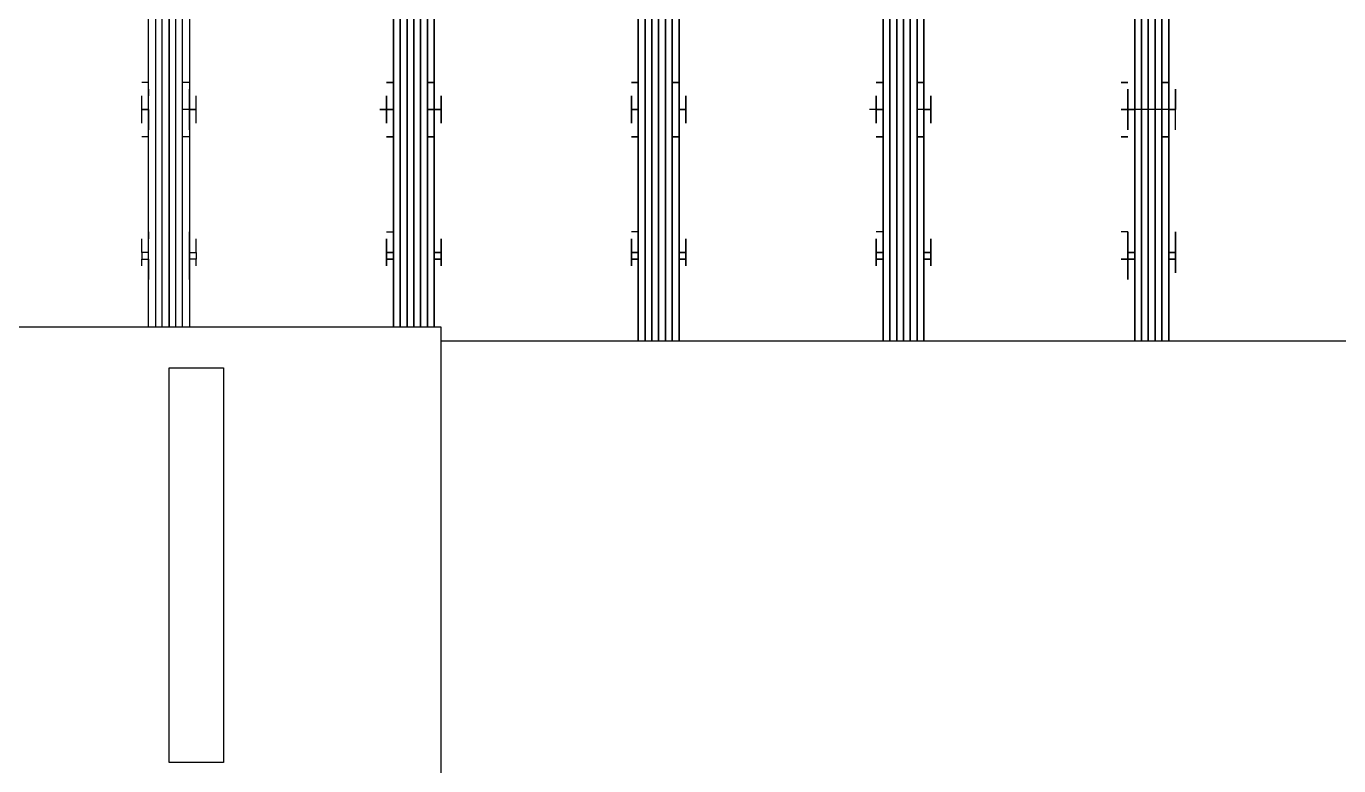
# Model space of a CAD drawing. Header units: metres. Extents: x 532315 to 532639, y 2674519 to 2674914.
# Drawn here: x 532484.8943 to 532485.1612, y 2674743.9127 to 2674744.0631 of the extents above; entities that cross this region are included whole.
import ezdxf

# ---------------------------------------------------------------- set-up
doc = ezdxf.new("R2010")
doc.units = ezdxf.units.M
doc.header["$MEASUREMENT"] = 0
doc.linetypes.add('PDF_IMPORT', pattern=[1, 0.8, -0.2])
doc.layers.add('IDT', color=7, linetype='Continuous')

# ---------------------------------------------------------------- blocks, each defined once
blk = doc.blocks.new('IDT')
at = {"layer": 'IDT', "color": 0, "lineweight": 25}
for p, q in [((14.34065, 15.25789), (14.34065, 15.16107)), ((14.38491, 15.16937), (14.38491, 15.2496)), ((14.38491, 15.2496), (14.39597, 15.2496)), ((14.39597, 15.2496), (14.39597, 15.16937)), ((14.39597, 15.16937), (14.38491, 15.16937)), ((14.34065, 15.16384), (13.87591, 15.16384)), ((14.19265, 14.96743), (14.19265, 15.16384)), ((14.19265, 15.16384), (14.19265, 14.96743)), ((14.19403, 15.16384), (14.19403, 14.96743)), ((14.19403, 14.96743), (14.19403, 15.16384)), ((14.19542, 14.96605), (14.19542, 15.16384)), ((14.19542, 15.16384), (14.19542, 14.96605)), ((14.19542, 14.96605), (14.19542, 15.16384)), ((14.19542, 15.16384), (14.19542, 14.96605)), ((14.1968, 14.96605), (14.1968, 15.16384)), ((14.1968, 15.16384), (14.1968, 14.96605)), ((14.19818, 14.96605), (14.19818, 15.16384)), ((14.19818, 15.16384), (14.19818, 14.96605)), ((14.19957, 14.96743), (14.19957, 15.16384)), ((14.19957, 15.16384), (14.19957, 14.96743)), ((14.19957, 15.16384), (14.19957, 14.96743)), ((14.19957, 14.96743), (14.19957, 15.16384)), ((14.24244, 14.96743), (14.24244, 15.16384)), ((14.24244, 15.16384), (14.24244, 14.96743)), ((14.24383, 15.16384), (14.24383, 14.96743)), ((14.24383, 14.96743), (14.24383, 15.16384)), ((14.24521, 14.96605), (14.24521, 15.16384)), ((14.24521, 15.16384), (14.24521, 14.96605)), ((14.24659, 15.16384), (14.24659, 14.96605)), ((14.24659, 14.96605), (14.24659, 15.16384)), ((14.24659, 15.16384), (14.24659, 14.96605)), ((14.24659, 14.96605), (14.24659, 15.16384)), ((14.24798, 14.96605), (14.24798, 15.16384)), ((14.24798, 15.16384), (14.24798, 14.96605)), ((14.24936, 15.16384), (14.24936, 14.96743)), ((14.24936, 14.96743), (14.24936, 15.16384)), ((14.25074, 14.96743), (14.25074, 15.16384)), ((14.25074, 15.16384), (14.25074, 14.96743)), ((14.29224, 14.96743), (14.29224, 15.16384)), ((14.29224, 15.16384), (14.29224, 14.96743)), ((14.29362, 15.16384), (14.29362, 14.96743)), ((14.29362, 14.96743), (14.29362, 15.16384)), ((14.295, 14.96605), (14.295, 15.16384)), ((14.295, 15.16384), (14.295, 14.96605)), ((14.29639, 15.16384), (14.29639, 14.96605)), ((14.29639, 14.96605), (14.29639, 15.16384)), ((14.29639, 15.16384), (14.29639, 14.96605)), ((14.29639, 14.96605), (14.29639, 15.16384)), ((14.29777, 15.16384), (14.29777, 14.96605)), ((14.29777, 14.96605), (14.29777, 15.16384)), ((14.29915, 14.96743), (14.29915, 15.16384)), ((14.29915, 15.16384), (14.29915, 14.96743)), ((14.30054, 14.96743), (14.30054, 15.16384)), ((14.30054, 15.16384), (14.30054, 14.96743)), ((14.34065, 15.16107), (14.44023, 15.16107)), ((14.34203, 14.96743), (14.34203, 15.16107)), ((14.34203, 15.16107), (14.34203, 14.96743)), ((14.34341, 15.16107), (14.34341, 14.96743)), ((14.34341, 14.96743), (14.34341, 15.16107)), ((14.3448, 14.96605), (14.3448, 15.16107)), ((14.3448, 15.16107), (14.3448, 14.96605)), ((14.34618, 15.16107), (14.34618, 14.96605)), ((14.34618, 14.96605), (14.34618, 15.16107)), ((14.34618, 15.16107), (14.34618, 14.96605)), ((14.34618, 14.96605), (14.34618, 15.16107)), ((14.34756, 15.16107), (14.34756, 14.96605)), ((14.34756, 14.96605), (14.34756, 15.16107)), ((14.34895, 15.16107), (14.34895, 14.96743)), ((14.34895, 14.96743), (14.34895, 15.16107)), ((14.35033, 14.96743), (14.35033, 15.16107)), ((14.35033, 15.16107), (14.35033, 14.96743)), ((14.39182, 14.96743), (14.39182, 15.16107)), ((14.39321, 15.16107), (14.39321, 14.96743)), ((14.39459, 15.16107), (14.39459, 14.96605)), ((14.39597, 15.16107), (14.39597, 14.96605)), ((14.39597, 14.96605), (14.39597, 15.16107)), ((14.39736, 15.16107), (14.39736, 14.96605)), ((14.39874, 14.96743), (14.39874, 15.16107)), ((14.40012, 15.16107), (14.40012, 14.96743)), ((14.19127, 15.14863), (14.19127, 15.15001)), ((14.19127, 15.15001), (14.19127, 15.14863)), ((14.19265, 15.14724), (14.19265, 15.15139)), ((14.19265, 15.15139), (14.19265, 15.14724)), ((14.20095, 15.14724), (14.20095, 15.15139)), ((14.20095, 15.15139), (14.20095, 15.14724)), ((14.20095, 15.15001), (14.20095, 15.14863)), ((14.20095, 15.14863), (14.20095, 15.15001)), ((14.24244, 15.14724), (14.24244, 15.15139)), ((14.24244, 15.15139), (14.24244, 15.14724)), ((14.24244, 15.14863), (14.24244, 15.15001)), ((14.24244, 15.15001), (14.24244, 15.14863)), ((14.25074, 15.14724), (14.25074, 15.15139)), ((14.25074, 15.15139), (14.25074, 15.14724)), ((14.25074, 15.15001), (14.25074, 15.14863)), ((14.25074, 15.14863), (14.25074, 15.15001)), ((14.29224, 15.14724), (14.29224, 15.15139)), ((14.29224, 15.15139), (14.29224, 15.14724)), ((14.29224, 15.14863), (14.29224, 15.15001)), ((14.29224, 15.15001), (14.29224, 15.14863)), ((14.30054, 15.14724), (14.30054, 15.15139)), ((14.30054, 15.15139), (14.30054, 15.14724)), ((14.30054, 15.15001), (14.30054, 15.14863)), ((14.30054, 15.14863), (14.30054, 15.15001)), ((14.34203, 15.14724), (14.34203, 15.15139)), ((14.34203, 15.15139), (14.34203, 15.14171)), ((14.34203, 15.14863), (14.34203, 15.15001)), ((14.34203, 15.15001), (14.34203, 15.14863)), ((14.35033, 15.14724), (14.35033, 15.15139)), ((14.35033, 15.15139), (14.35033, 15.14724)), ((14.35033, 15.15001), (14.35033, 15.14863)), ((14.35033, 15.14863), (14.35033, 15.15001)), ((14.39182, 15.15139), (14.39182, 15.14724)), ((14.39182, 15.15001), (14.39182, 15.14863)), ((14.40012, 15.14724), (14.40012, 15.15139)), ((14.40012, 15.14863), (14.40012, 15.15001)), ((14.19127, 15.14724), (14.19127, 15.14863)), ((14.19127, 15.14863), (14.19127, 15.14724)), ((14.19265, 15.14724), (14.19127, 15.14724)), ((14.19127, 15.14724), (14.19265, 15.14724)), ((14.19127, 15.14586), (14.19127, 15.14724)), ((14.19127, 15.14724), (14.19127, 15.14586)), ((14.19265, 15.14586), (14.19265, 15.14724)), ((14.19265, 15.14724), (14.19265, 15.14586)), ((14.20095, 15.14724), (14.19957, 15.14724)), ((14.19957, 15.14724), (14.20095, 15.14724)), ((14.20095, 15.14863), (14.20095, 15.14724)), ((14.20095, 15.14724), (14.20095, 15.14863)), ((14.20095, 15.14586), (14.20095, 15.14724)), ((14.20095, 15.14724), (14.20233, 15.14724)), ((14.20233, 15.14724), (14.20095, 15.14724)), ((14.20095, 15.14724), (14.20095, 15.14586)), ((14.20095, 15.14586), (14.20095, 15.14724)), ((14.20095, 15.14724), (14.20095, 15.14586)), ((14.24106, 15.14724), (14.24106, 15.14863)), ((14.24106, 15.14863), (14.24106, 15.14724)), ((14.24106, 15.14586), (14.24106, 15.14724)), ((14.24106, 15.14724), (14.24106, 15.14586)), ((14.24244, 15.14724), (14.24106, 15.14724)), ((14.24106, 15.14724), (14.24244, 15.14724)), ((14.24244, 15.14586), (14.24244, 15.14724)), ((14.24244, 15.14724), (14.24244, 15.14586)), ((14.25212, 15.14724), (14.25074, 15.14724)), ((14.25074, 15.14724), (14.25212, 15.14724)), ((14.25212, 15.14724), (14.25074, 15.14724)), ((14.25074, 15.14724), (14.25074, 15.14171)), ((14.25074, 15.14586), (14.25074, 15.14724)), ((14.25074, 15.14724), (14.25212, 15.14724)), ((14.25212, 15.14724), (14.25212, 15.14863)), ((14.25212, 15.14863), (14.25212, 15.14724)), ((14.25212, 15.14586), (14.25212, 15.14724)), ((14.25212, 15.14724), (14.25212, 15.14586)), ((14.29085, 15.14724), (14.29085, 15.14863)), ((14.29085, 15.14863), (14.29085, 15.14724)), ((14.29085, 15.14586), (14.29085, 15.14724)), ((14.29085, 15.14724), (14.29085, 15.14586)), ((14.29224, 15.14724), (14.29085, 15.14724)), ((14.29085, 15.14724), (14.29224, 15.14724)), ((14.29224, 15.14586), (14.29224, 15.14724)), ((14.29224, 15.14724), (14.29224, 15.14586)), ((14.30192, 15.14724), (14.30054, 15.14724)), ((14.30054, 15.14724), (14.30192, 15.14724)), ((14.30192, 15.14724), (14.30054, 15.14724)), ((14.30054, 15.14724), (14.30054, 15.14586)), ((14.30054, 15.14586), (14.30054, 15.14724)), ((14.30054, 15.14724), (14.30192, 15.14724)), ((14.30192, 15.14724), (14.30192, 15.14863)), ((14.30192, 15.14863), (14.30192, 15.14724)), ((14.30192, 15.14586), (14.30192, 15.14724)), ((14.30192, 15.14724), (14.30192, 15.14586)), ((14.34065, 15.14724), (14.34065, 15.14863)), ((14.34065, 15.14863), (14.34065, 15.14724)), ((14.34065, 15.14586), (14.34065, 15.14724)), ((14.34065, 15.14724), (14.34065, 15.14586)), ((14.34203, 15.14724), (14.34065, 15.14724)), ((14.34065, 15.14724), (14.34203, 15.14724)), ((14.34203, 15.14586), (14.34203, 15.14724)), ((14.35171, 15.14724), (14.35033, 15.14724)), ((14.35033, 15.14724), (14.35171, 15.14724)), ((14.35171, 15.14724), (14.35033, 15.14724)), ((14.35033, 15.14724), (14.35033, 15.14171)), ((14.35033, 15.14586), (14.35033, 15.14724)), ((14.35033, 15.14724), (14.35171, 15.14724)), ((14.35171, 15.14724), (14.35171, 15.14863)), ((14.35171, 15.14863), (14.35171, 15.14724)), ((14.35171, 15.14586), (14.35171, 15.14724)), ((14.35171, 15.14724), (14.35171, 15.14586)), ((14.39044, 15.14863), (14.39044, 15.14724)), ((14.39044, 15.14724), (14.39182, 15.14724)), ((14.39044, 15.14586), (14.39044, 15.14724)), ((14.39182, 15.14724), (14.39182, 15.14586)), ((14.40151, 15.14724), (14.40012, 15.14724)), ((14.40151, 15.14724), (14.40012, 15.14724)), ((14.40012, 15.14724), (14.40012, 15.14171)), ((14.40151, 15.14863), (14.40151, 15.14724)), ((14.40151, 15.14586), (14.40151, 15.14724)), ((14.19265, 15.14586), (14.19127, 15.14586)), ((14.19127, 15.14586), (14.19265, 15.14586)), ((14.19127, 15.14309), (14.19127, 15.14586)), ((14.19127, 15.14586), (14.19127, 15.14309)), ((14.19265, 15.14171), (14.19265, 15.14586)), ((14.19265, 15.14586), (14.19265, 15.14171)), ((14.19957, 15.14586), (14.20095, 15.14586)), ((14.20095, 15.14586), (14.19957, 15.14586)), ((14.20095, 15.14586), (14.20095, 15.14171)), ((14.20095, 15.14309), (14.20095, 15.14586)), ((14.20095, 15.14586), (14.20095, 15.14171)), ((14.20095, 15.14309), (14.20095, 15.14586)), ((14.24244, 15.14586), (14.24106, 15.14586)), ((14.24106, 15.14586), (14.24106, 15.14309)), ((14.24106, 15.14309), (14.24106, 15.14586)), ((14.24106, 15.14586), (14.24244, 15.14586)), ((14.24244, 15.14171), (14.24244, 15.14586)), ((14.24244, 15.14586), (14.24244, 15.14171)), ((14.25074, 15.14586), (14.25212, 15.14586)), ((14.25074, 15.14171), (14.25074, 15.14586)), ((14.25212, 15.14586), (14.25074, 15.14586)), ((14.25212, 15.14586), (14.25212, 15.14309)), ((14.25212, 15.14309), (14.25212, 15.14586)), ((14.29085, 15.14309), (14.29085, 15.14586)), ((14.29085, 15.14586), (14.29085, 15.14309)), ((14.29224, 15.14586), (14.29085, 15.14586)), ((14.29085, 15.14586), (14.29224, 15.14586)), ((14.29224, 15.14171), (14.29224, 15.14586)), ((14.29224, 15.14586), (14.29224, 15.14171)), ((14.30054, 15.14586), (14.30192, 15.14586)), ((14.30192, 15.14586), (14.30054, 15.14586)), ((14.30054, 15.14586), (14.30054, 15.14171)), ((14.30054, 15.14171), (14.30054, 15.14586)), ((14.30192, 15.14586), (14.30192, 15.14309)), ((14.30192, 15.14309), (14.30192, 15.14586)), ((14.34065, 15.14309), (14.34065, 15.14586)), ((14.34065, 15.14586), (14.34065, 15.14309)), ((14.34203, 15.14586), (14.34065, 15.14586)), ((14.34065, 15.14586), (14.34203, 15.14586)), ((14.34203, 15.14171), (14.34203, 15.14586)), ((14.35033, 15.14171), (14.35033, 15.14586)), ((14.35033, 15.14586), (14.35171, 15.14586)), ((14.35171, 15.14586), (14.35033, 15.14586)), ((14.35171, 15.14586), (14.35171, 15.14309)), ((14.35171, 15.14309), (14.35171, 15.14586)), ((14.39044, 15.14586), (14.39044, 15.14309)), ((14.39182, 15.14586), (14.39044, 15.14586)), ((14.39182, 15.14586), (14.39182, 15.14171)), ((14.40012, 15.14586), (14.40151, 15.14586)), ((14.40151, 15.14586), (14.40151, 15.14309)), ((14.19127, 15.14171), (14.19127, 15.14309)), ((14.19127, 15.14309), (14.19127, 15.14171)), ((14.20095, 15.14171), (14.20095, 15.14309)), ((14.20095, 15.14171), (14.20095, 15.14309)), ((14.20095, 15.14171), (14.20233, 15.14171)), ((14.24244, 15.14171), (14.24244, 15.14309)), ((14.24244, 15.14309), (14.24244, 15.14171)), ((14.25074, 15.14171), (14.25074, 15.14309)), ((14.25074, 15.14309), (14.25074, 15.14171)), ((14.25074, 15.14171), (14.25212, 15.14171)), ((14.29224, 15.14171), (14.29224, 15.14309)), ((14.29224, 15.14309), (14.29224, 15.14171)), ((14.30054, 15.14171), (14.30054, 15.14309)), ((14.30054, 15.14309), (14.30054, 15.14171)), ((14.30054, 15.14171), (14.30192, 15.14171)), ((14.34203, 15.14171), (14.34203, 15.14309)), ((14.34203, 15.14309), (14.34203, 15.14171)), ((14.35033, 15.14171), (14.35033, 15.14309)), ((14.35033, 15.14309), (14.35033, 15.14171)), ((14.35171, 15.14171), (14.35033, 15.14171)), ((14.39182, 15.14171), (14.39182, 15.14309)), ((14.40012, 15.14171), (14.40012, 15.14309)), ((14.19127, 15.12096), (14.19127, 15.11958)), ((14.19403, 15.12235), (14.19265, 15.12235)), ((14.19265, 15.12235), (14.19403, 15.12235)), ((14.19265, 15.11681), (14.19265, 15.12096)), ((14.19265, 15.12096), (14.19265, 15.11681)), ((14.20233, 15.12235), (14.20095, 15.12235)), ((14.20095, 15.12235), (14.20233, 15.12235)), ((14.20095, 15.12096), (14.20095, 15.11681)), ((14.20095, 15.11681), (14.20095, 15.12096)), ((14.20095, 15.11958), (14.20095, 15.12096)), ((14.20095, 15.12096), (14.20095, 15.11958)), ((14.24383, 15.12235), (14.24244, 15.12235)), ((14.24244, 15.12235), (14.24383, 15.12235)), ((14.24244, 15.11681), (14.24244, 15.12096)), ((14.24244, 15.12096), (14.24244, 15.11958)), ((14.24244, 15.11958), (14.24244, 15.12096)), ((14.24244, 15.12096), (14.24244, 15.11681)), ((14.25212, 15.12235), (14.25074, 15.12235)), ((14.25074, 15.12235), (14.25212, 15.12235)), ((14.25074, 15.11681), (14.25074, 15.12096)), ((14.25074, 15.12096), (14.25074, 15.11958)), ((14.25074, 15.11958), (14.25074, 15.12096)), ((14.25074, 15.12096), (14.25074, 15.11681)), ((14.29362, 15.12235), (14.29224, 15.12235)), ((14.29224, 15.12235), (14.29362, 15.12235)), ((14.29224, 15.11958), (14.29224, 15.12096)), ((14.29224, 15.12096), (14.29224, 15.11681)), ((14.29224, 15.11681), (14.29224, 15.12096)), ((14.29224, 15.12096), (14.29224, 15.11958)), ((14.30192, 15.12235), (14.30054, 15.12235)), ((14.30054, 15.12235), (14.30192, 15.12235)), ((14.30054, 15.12096), (14.30054, 15.11681)), ((14.30054, 15.11681), (14.30054, 15.12096)), ((14.30054, 15.12096), (14.30054, 15.11958)), ((14.30054, 15.11958), (14.30054, 15.12096)), ((14.34341, 15.12235), (14.34203, 15.12235)), ((14.34203, 15.12235), (14.34341, 15.12235)), ((14.34203, 15.11681), (14.34203, 15.12096)), ((14.34203, 15.12096), (14.34203, 15.11958)), ((14.34203, 15.11958), (14.34203, 15.12096)), ((14.34203, 15.12096), (14.34203, 15.11266)), ((14.35171, 15.12235), (14.35033, 15.12235)), ((14.35033, 15.12235), (14.35171, 15.12235)), ((14.35033, 15.12096), (14.35033, 15.11681)), ((14.35033, 15.11681), (14.35033, 15.12096)), ((14.35033, 15.12096), (14.35033, 15.11958)), ((14.35033, 15.11958), (14.35033, 15.12096)), ((14.39182, 15.12235), (14.39321, 15.12235)), ((14.39182, 15.11958), (14.39182, 15.12096)), ((14.39182, 15.12096), (14.39182, 15.11681)), ((14.40012, 15.12235), (14.40151, 15.12235)), ((14.40012, 15.11681), (14.40012, 15.12096)), ((14.40012, 15.12096), (14.40012, 15.11958)), ((14.19127, 15.11958), (14.19127, 15.11681)), ((14.20095, 15.11681), (14.20095, 15.11958)), ((14.20095, 15.11958), (14.20095, 15.11681)), ((14.24106, 15.11681), (14.24106, 15.11958)), ((14.24106, 15.11958), (14.24106, 15.11681)), ((14.25212, 15.11681), (14.25212, 15.11958)), ((14.25212, 15.11958), (14.25212, 15.11681)), ((14.29085, 15.11681), (14.29085, 15.11958)), ((14.29085, 15.11958), (14.29085, 15.11681)), ((14.30192, 15.11681), (14.30192, 15.11958)), ((14.30192, 15.11958), (14.30192, 15.11681)), ((14.34065, 15.11681), (14.34065, 15.11958)), ((14.34065, 15.11958), (14.34065, 15.11681)), ((14.35171, 15.11681), (14.35171, 15.11958)), ((14.35171, 15.11958), (14.35171, 15.11681)), ((14.39044, 15.11958), (14.39044, 15.11681)), ((14.40151, 15.11958), (14.40151, 15.11681)), ((14.19127, 15.11681), (14.19265, 15.11681)), ((14.19127, 15.11405), (14.19127, 15.11681)), ((14.19127, 15.11681), (14.19265, 15.11681)), ((14.19265, 15.11681), (14.19127, 15.11681)), ((14.19127, 15.11681), (14.19127, 15.11405)), ((14.19265, 15.11681), (14.19265, 15.11266)), ((14.19265, 15.11266), (14.19265, 15.11681)), ((14.19265, 15.11681), (14.19403, 15.11681)), ((14.20095, 15.11681), (14.19957, 15.11681)), ((14.19957, 15.11681), (14.20095, 15.11681)), ((14.19957, 15.11681), (14.20095, 15.11681)), ((14.20095, 15.11681), (14.19957, 15.11681)), ((14.20095, 15.11405), (14.20095, 15.11681)), ((14.20095, 15.11681), (14.20095, 15.11266)), ((14.20095, 15.11266), (14.20095, 15.11681)), ((14.20095, 15.11681), (14.20233, 15.11681)), ((14.20233, 15.11681), (14.20095, 15.11681)), ((14.20095, 15.11681), (14.20095, 15.11405)), ((14.24244, 15.11681), (14.24106, 15.11681)), ((14.24106, 15.11681), (14.24244, 15.11681)), ((14.24244, 15.11681), (14.24106, 15.11681)), ((14.24106, 15.11681), (14.24106, 15.11405)), ((14.24106, 15.11405), (14.24106, 15.11681)), ((14.24106, 15.11681), (14.24244, 15.11681)), ((14.24244, 15.11681), (14.24383, 15.11681)), ((14.24244, 15.11681), (14.24244, 15.11266)), ((14.24244, 15.11266), (14.24244, 15.11681)), ((14.25074, 15.11681), (14.25212, 15.11681)), ((14.25212, 15.11681), (14.25074, 15.11681)), ((14.25074, 15.11681), (14.25212, 15.11681)), ((14.25212, 15.11681), (14.25074, 15.11681)), ((14.25074, 15.11681), (14.25074, 15.11266)), ((14.25074, 15.11266), (14.25074, 15.11681)), ((14.25074, 15.11681), (14.25212, 15.11681)), ((14.25212, 15.11681), (14.25074, 15.11681)), ((14.25074, 15.11681), (14.25212, 15.11681)), ((14.25212, 15.11681), (14.25212, 15.11405)), ((14.25212, 15.11405), (14.25212, 15.11681)), ((14.25212, 15.11681), (14.25351, 15.11681)), ((14.29224, 15.11681), (14.29085, 15.11681)), ((14.29085, 15.11681), (14.29224, 15.11681)), ((14.29224, 15.11681), (14.29085, 15.11681)), ((14.29085, 15.11681), (14.29085, 15.11405)), ((14.29085, 15.11405), (14.29085, 15.11681)), ((14.29085, 15.11681), (14.29224, 15.11681)), ((14.29224, 15.11681), (14.29085, 15.11681)), ((14.29085, 15.11681), (14.29224, 15.11681)), ((14.29224, 15.11681), (14.29224, 15.11266)), ((14.29224, 15.11266), (14.29224, 15.11681)), ((14.30054, 15.11681), (14.30192, 15.11681)), ((14.30192, 15.11681), (14.30054, 15.11681)), ((14.30054, 15.11681), (14.30192, 15.11681)), ((14.30192, 15.11681), (14.30054, 15.11681)), ((14.30192, 15.11681), (14.30054, 15.11681)), ((14.30054, 15.11681), (14.30054, 15.11266)), ((14.30054, 15.11266), (14.30054, 15.11681)), ((14.30054, 15.11681), (14.30192, 15.11681)), ((14.30192, 15.11681), (14.30192, 15.11405)), ((14.30192, 15.11405), (14.30192, 15.11681)), ((14.34065, 15.11681), (14.34065, 15.11405)), ((14.34065, 15.11405), (14.34065, 15.11681)), ((14.34065, 15.11681), (14.34203, 15.11681)), ((14.34203, 15.11681), (14.34065, 15.11681)), ((14.34203, 15.11681), (14.34065, 15.11681)), ((14.34065, 15.11681), (14.34203, 15.11681)), ((14.34203, 15.11681), (14.34341, 15.11681)), ((14.34341, 15.11681), (14.34203, 15.11681)), ((14.34203, 15.11266), (14.34203, 15.11681)), ((14.35033, 15.11681), (14.35171, 15.11681)), ((14.35171, 15.11681), (14.35033, 15.11681)), ((14.35033, 15.11681), (14.35171, 15.11681)), ((14.35171, 15.11681), (14.35033, 15.11681)), ((14.35171, 15.11681), (14.35033, 15.11681)), ((14.35033, 15.11681), (14.35033, 15.11266)), ((14.35033, 15.11266), (14.35033, 15.11681)), ((14.35033, 15.11681), (14.35171, 15.11681)), ((14.35171, 15.11681), (14.35033, 15.11681)), ((14.35033, 15.11681), (14.35171, 15.11681)), ((14.35171, 15.11681), (14.35171, 15.11405)), ((14.35171, 15.11405), (14.35171, 15.11681)), ((14.35309, 15.11681), (14.35171, 15.11681)), ((14.35171, 15.11681), (14.35309, 15.11681)), ((14.39044, 15.11681), (14.39182, 15.11681)), ((14.39182, 15.11681), (14.39044, 15.11681)), ((14.39044, 15.11681), (14.39044, 15.11405)), ((14.39182, 15.11681), (14.39182, 15.11266)), ((14.39182, 15.11681), (14.39321, 15.11681)), ((14.40151, 15.11681), (14.40012, 15.11681)), ((14.40012, 15.11681), (14.40151, 15.11681)), ((14.40151, 15.11681), (14.40012, 15.11681)), ((14.40012, 15.11681), (14.40012, 15.11266)), ((14.40151, 15.11681), (14.40151, 15.11405)), ((14.19127, 15.11266), (14.19127, 15.11405)), ((14.19127, 15.11405), (14.19127, 15.11266)), ((14.20095, 15.11266), (14.20095, 15.11405)), ((14.20095, 15.11405), (14.20095, 15.11266)), ((14.24244, 15.11266), (14.24244, 15.11405)), ((14.24244, 15.11405), (14.24244, 15.11266)), ((14.25074, 15.11266), (14.25074, 15.11405)), ((14.25074, 15.11405), (14.25074, 15.11266)), ((14.29224, 15.11266), (14.29224, 15.11405)), ((14.29224, 15.11405), (14.29224, 15.11266)), ((14.30054, 15.11405), (14.30054, 15.11266)), ((14.30054, 15.11266), (14.30054, 15.11405)), ((14.34203, 15.11266), (14.34203, 15.11405)), ((14.34203, 15.11405), (14.34203, 15.11266)), ((14.35033, 15.11405), (14.35033, 15.11266)), ((14.35033, 15.11266), (14.35033, 15.11405)), ((14.39182, 15.11266), (14.39182, 15.11405)), ((14.40012, 15.11266), (14.40012, 15.11405)), ((14.19403, 15.11128), (14.19265, 15.11128)), ((14.19265, 15.11128), (14.19403, 15.11128)), ((14.20233, 15.11128), (14.20095, 15.11128)), ((14.20095, 15.11128), (14.20233, 15.11128)), ((14.24383, 15.11128), (14.24244, 15.11128)), ((14.24244, 15.11128), (14.24383, 15.11128)), ((14.25212, 15.11128), (14.25074, 15.11128)), ((14.25074, 15.11128), (14.25212, 15.11128)), ((14.29362, 15.11128), (14.29224, 15.11128)), ((14.29224, 15.11128), (14.29362, 15.11128)), ((14.30192, 15.11128), (14.30054, 15.11128)), ((14.30054, 15.11128), (14.30192, 15.11128)), ((14.34341, 15.11128), (14.34203, 15.11128)), ((14.34203, 15.11128), (14.34341, 15.11128)), ((14.35171, 15.11128), (14.35033, 15.11128)), ((14.35033, 15.11128), (14.35171, 15.11128)), ((14.39182, 15.11128), (14.39321, 15.11128)), ((14.40012, 15.11128), (14.40151, 15.11128))]:
    blk.add_line(p, q, dxfattribs=at)
at = {"layer": 'IDT', "color": 0, "linetype": 'PDF_IMPORT', "lineweight": 25, "ltscale": 0.001667}
for p, q in [((14.19127, 15.12096), (14.19127, 15.11681)), ((14.19127, 15.11681), (14.20233, 15.11681))]:
    blk.add_line(p, q, dxfattribs=at)

msp = doc.modelspace()

# ---------------------------------------------------------------- block references
at = {"layer": 'IDT', "color": 8, "rotation": 180}
msp.add_blockref('IDT', (532499.31928, 2674759.16297), dxfattribs=at)

doc.saveas('drawing.dxf')
